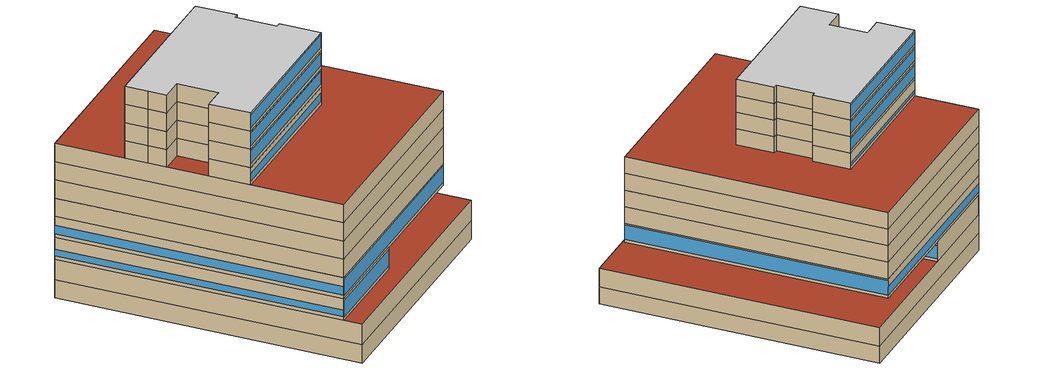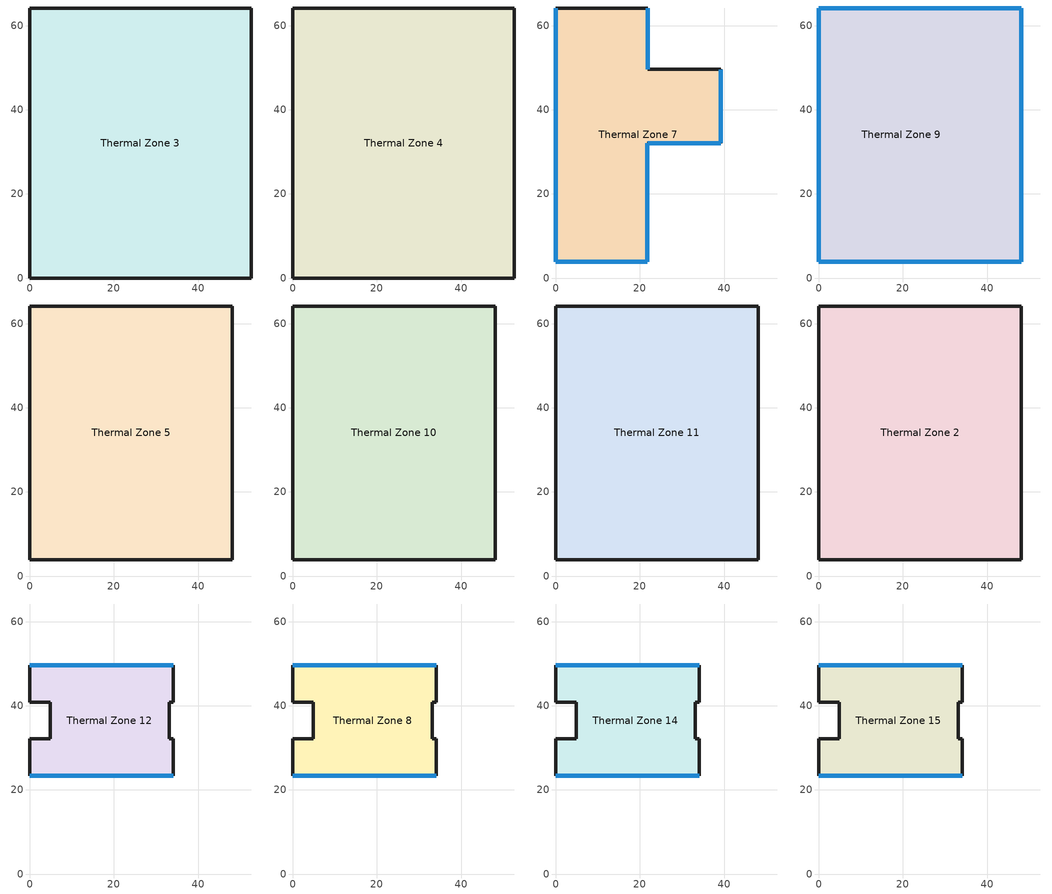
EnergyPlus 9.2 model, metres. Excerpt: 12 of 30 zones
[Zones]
Thermal Zone 3
 floor ground (ExtSlabCarpet 4in ClimateZone 1-8): 52.64,64.24 52.64,0 0,0 0,64.24 z-8.5
 wall outside (ASHRAE 189.1-2009 ExtWall Mass ClimateZone 1): 0,64.24 0,0 52.64,0 52.64,64.24 0,64.24 z-8.5:-4.5
Thermal Zone 4
 floor to Thermal Zone 3 (Interior Floor): 52.64,64.24 52.64,0 0,0 0,64.24 z-4.5
 wall outside (ASHRAE 189.1-2009 ExtWall Mass ClimateZone 1): 52.64,64.24 0,64.24 0,0 52.64,0 52.64,64.24 z-4.5:0
 roof outside (ASHRAE 189.1-2009 ExtRoof IEAD ClimateZone 1): 52.64,0 52.64,64.24 21.89,64.24 21.89,49.62 39.24,49.62 39.24,32.12 21.79,32.12 21.79,3.87 0,3.87 0,0 z0
Thermal Zone 7
 floor to Thermal Zone 4 (Interior Floor): 21.89,64.24 21.89,49.62 39.24,49.62 39.24,32.12 21.79,32.12 21.79,3.87 0,3.87 0,64.24 z0
 wall outside (ASHRAE 189.1-2009 ExtWall Mass ClimateZone 1): 0.1,64.24 0,64.24 0,3.87 21.79,3.87 21.79,32.12 39.24,32.12 39.24,49.62 21.89,49.62 21.89,64.24 0.1,64.24 z0:4.8
 window (ASHRAE 189.1-2009 ExtWindow ClimateZone 1): 21.89,49.64 21.89,64.21 / 39.24,32.14 39.24,49.59 / 21.79,3.89 21.79,32.09 z0.76:3.89; 21.81,32.12 39.21,32.12 / 0.03,3.87 21.76,3.87 z0.76:4.27; 0,64.21 0,3.89 z0.76:2.2
Thermal Zone 9
 floor to Thermal Zone 7 (Interior Floor): 21.89,64.24 21.89,49.62 39.24,49.62 39.24,32.12 21.79,32.12 21.79,3.87 0,3.87 0,64.24 z4.8
 floor ground (ExtSlabCarpet 4in ClimateZone 1-8): 48.14,64.24 48.14,3.87 21.79,3.87 21.79,32.12 39.24,32.12 39.24,49.62 21.89,49.62 21.89,64.24 z4.8
 wall outside (ASHRAE 189.1-2009 ExtWall Mass ClimateZone 1): 48.14,3.87 48.14,64.24 0,64.24 0,3.87 48.14,3.87 z4.8:9.45
 window (ASHRAE 189.1-2009 ExtWindow ClimateZone 1): 48.14,3.89 48.14,64.21 z5.56:9.06; 0.03,3.87 48.11,3.87 z5.56:9.07; 0,64.21 0,3.89 z5.56:7.42; 48.11,64.24 0.03,64.24 z5.56:7.54
Thermal Zone 5
 floor to Thermal Zone 9 (Interior Floor): 48.14,64.24 48.14,3.87 0,3.87 0,64.24 z9.45
 wall outside (ASHRAE 189.1-2009 ExtWall Mass ClimateZone 1): 48.14,64.24 0,64.24 0,3.87 48.14,3.87 48.14,64.24 z9.45:13.45
Thermal Zone 10
 floor to Thermal Zone 5 (Interior Floor): 48.14,64.24 48.14,3.87 0,3.87 0,64.24 z13.45
 wall outside (ASHRAE 189.1-2009 ExtWall Mass ClimateZone 1): 48.14,64.24 0,64.24 0,3.87 48.14,3.87 48.14,64.24 z13.45:17.45
Thermal Zone 11
 floor to Thermal Zone 10 (Interior Floor): 48.14,64.24 48.14,3.87 0,3.87 0,64.24 z17.45
 wall outside (ASHRAE 189.1-2009 ExtWall Mass ClimateZone 1): 48.14,64.24 0,64.24 0,3.87 48.14,3.87 48.14,64.24 z17.45:21.45
Thermal Zone 2
 floor to Thermal Zone 11 (Interior Floor): 48.14,64.24 48.14,3.87 0,3.87 0,64.24 z21.45
 wall outside (ASHRAE 189.1-2009 ExtWall Mass ClimateZone 1): 48.14,64.24 0,64.24 0,3.87 48.14,3.87 48.14,64.24 z21.45:25.45
 roof outside (ASHRAE 189.1-2009 ExtRoof IEAD ClimateZone 1): 34.1,23.37 34.1,32.12 33.1,32.12 33.1,40.87 34.1,40.87 34.1,49.62 0,49.62 0,23.37 z25.45; 48.14,3.87 48.14,64.24 0,64.24 0,49.62 34.1,49.62 34.1,40.87 33.1,40.87 33.1,32.12 34.1,32.12 34.1,23.37 0,23.37 0,3.87 z25.45
Thermal Zone 12
 floor ground (ExtSlabCarpet 4in ClimateZone 1-8): 34.1,49.62 34.1,40.87 33.1,40.87 33.1,32.12 34.1,32.12 34.1,23.37 0,23.37 0,32.12 4.9,32.12 4.9,40.87 0,40.87 0,49.62 z25.45
 wall outside (ASHRAE 189.1-2009 ExtWall Mass ClimateZone 1): 0,32.12 0,23.37 34.1,23.37 34.1,32.12 33.1,32.12 33.1,40.87 34.1,40.87 34.1,49.62 0,49.62 0,44.72 0,40.87 4.9,40.87 4.9,32.12 0,32.12 z25.45:29.3
 window (ASHRAE 189.1-2009 ExtWindow ClimateZone 1): 34.07,49.62 0.03,49.62 z26.21:26.83; 0.03,23.37 34.07,23.37 z26.21:27.95
Thermal Zone 8
 floor to Thermal Zone 12 (Interior Floor): 34.1,49.62 34.1,40.87 33.1,40.87 33.1,32.12 34.1,32.12 34.1,23.37 0,23.37 0,32.12 4.9,32.12 4.9,40.87 0,40.87 0,49.62 z29.3
 wall outside (ASHRAE 189.1-2009 ExtWall Mass ClimateZone 1): 0,32.12 0,23.37 34.1,23.37 34.1,32.12 33.1,32.12 33.1,40.87 34.1,40.87 34.1,49.62 0,49.62 0,44.72 0,40.87 4.9,40.87 4.9,32.12 0,32.12 z29.3:33.3
 window (ASHRAE 189.1-2009 ExtWindow ClimateZone 1): 34.07,49.62 0.03,49.62 / 0.03,23.37 34.07,23.37 z30.06:32.81
Thermal Zone 14
 floor to Thermal Zone 8 (Interior Floor): 34.1,49.62 34.1,40.87 33.1,40.87 33.1,32.12 34.1,32.12 34.1,23.37 0,23.37 0,32.12 4.9,32.12 4.9,40.87 0,40.87 0,49.62 z33.3
 wall outside (ASHRAE 189.1-2009 ExtWall Mass ClimateZone 1): 0,32.12 0,23.37 34.1,23.37 34.1,32.12 33.1,32.12 33.1,40.87 34.1,40.87 34.1,49.62 0,49.62 0,44.72 0,40.87 4.9,40.87 4.9,32.12 0,32.12 z33.3:37.3
 window (ASHRAE 189.1-2009 ExtWindow ClimateZone 1): 34.07,49.62 0.03,49.62 / 0.03,23.37 34.07,23.37 z34.06:36.81
Thermal Zone 15
 floor to Thermal Zone 14 (Interior Floor): 34.1,49.62 34.1,40.87 33.1,40.87 33.1,32.12 34.1,32.12 34.1,23.37 0,23.37 0,32.12 4.9,32.12 4.9,40.87 0,40.87 0,49.62 z37.3
 wall outside (ASHRAE 189.1-2009 ExtWall Mass ClimateZone 1): 0,32.12 0,23.37 34.1,23.37 34.1,32.12 33.1,32.12 33.1,40.87 34.1,40.87 34.1,49.62 0,49.62 0,44.72 0,40.87 4.9,40.87 4.9,32.12 0,32.12 z37.3:41.3
 window (ASHRAE 189.1-2009 ExtWindow ClimateZone 1): 34.07,49.62 0.03,49.62 / 0.03,23.37 34.07,23.37 z38.06:40.81
 ceiling to Thermal Zone 17 (Interior Ceiling): 34.1,23.37 34.1,32.12 33.1,32.12 33.1,40.87 34.1,40.87 34.1,49.62 0,49.62 0,40.87 4.9,40.87 4.9,32.12 0,32.12 0,23.37 z41.3
[Building]
Building 1
[Site:Location]
Site 1: Latitude {deg}=0; Longitude {deg}=0; Time Zone {hr}=0; Elevation {m}=0
[SizingPeriod:DesignDay] Day of Month=21; Dry-Bulb Temperature Range Modifier Type=DefaultMultipliers; Barometric Pressure {Pa}=101205; Rain Indicator=No; Snow Indicator=No; Daylight Saving Time Indicator=No
Name | Month | Day Type | Maximum Dry-Bulb Temperature {C} | Daily Dry-Bulb Temperature Range {deltaC} | Humidity Condition Type | Wetbulb or DewPoint at Maximum Dry-Bulb {C} | Wind Speed {m/s} | Wind Direction {deg} | Solar Model Indicator | ASHRAE Clear Sky Optical Depth for Beam Irradiance (taub) | ASHRAE Clear Sky Optical Depth for Diffuse Irradiance (taud) | Enthalpy at Maximum Dry-Bulb {J/kg} | Sky Clearness
Doha International Ann Clg .4% Condns DB=>MWB | 7 | SummerDesignDay | 43.7 | 10.3 | Wetbulb | 22.1 | 6.4 | 350 | ASHRAETau | 0.745 | 1.352
Doha International Ann Clg .4% Condns DP=>MDB | 7 | SummerDesignDay | 34 | 10.3 | Dewpoint | 30.1 | 6.4 | 350 | ASHRAETau | 0.745 | 1.352
Doha International Ann Clg .4% Condns Enth=>MDB | 7 | SummerDesignDay | 35.3 | 10.3 | Enthalpy |  | 6.4 | 350 | ASHRAETau | 0.745 | 1.352 | 105900
Doha International Ann Clg .4% Condns WB=>MDB | 7 | SummerDesignDay | 35.2 | 10.3 | Wetbulb | 31.1 | 6.4 | 350 | ASHRAETau | 0.745 | 1.352
Doha International Ann Htg 99.6% Condns DB | 1 | WinterDesignDay | 11.1 | 0 | Wetbulb | 11.1 | 3.4 | 290 | ASHRAEClearSky |  |  |  | 0
Doha International Ann Htg Wind 99.6% Condns WS=>MCDB | 1 | WinterDesignDay | 18.8 | 0 | Wetbulb | 18.8 | 10 | 290 | ASHRAEClearSky |  |  |  | 0
Doha International Ann Hum_n 99.6% Condns DP=>MCDB | 1 | WinterDesignDay | 27 | 0 | Dewpoint | -0.5 | 3.4 | 290 | ASHRAEClearSky |  |  |  | 0
[Material] Thermal Absorptance=0.9
Name | Roughness | Thickness {m} | Conductivity {W/m-K} | Density {kg/m3} | Specific Heat {J/kg-K} | Solar Absorptance | Visible Absorptance
1/2IN Gypsum | Smooth | 0.0127 | 0.16 | 784.9 | 830 | 0.4 | 0.4
1IN Stucco | Smooth | 0.0253 | 0.6918 | 1858 | 837 | 0.92 | 0.92
8IN Concrete HW | MediumRough | 0.2033 | 1.7296 | 2243 | 837 | 0.65 | 0.65
F16 Acoustic tile | MediumSmooth | 0.0191 | 0.06 | 368 | 590 | 0.3 | 0.3
M11 100mm lightweight concrete | MediumRough | 0.1016 | 0.53 | 1280 | 840 | 0.5 | 0.5
MAT-CC05 4 HW CONCRETE | Rough | 0.1016 | 1.311 | 2240 | 836.8 | 0.85 | 0.85
Metal Decking | MediumSmooth | 0.0015 | 45.006 | 7680 | 418.4 | 0.6 | 0.6
Roof Insulation [18] | MediumRough | 0.1693 | 0.049 | 265 | 836.8 | 0.7 | 0.7
Roof Membrane | VeryRough | 0.0095 | 0.16 | 1121.29 | 1460 | 0.7 | 0.7
Wall Insulation [31] | MediumRough | 0.0337 | 0.0432 | 91 | 837 | 0.5 | 0.5
[Material:NoMass]
CP02 CARPET PAD: Roughness=Smooth; Thermal Resistance {m2-K/W}=0.1; Thermal Absorptance=0.9; Solar Absorptance=0.8; Visible Absorptance=0.8
[Material:AirGap]
F05 Ceiling air space resistance: Thermal Resistance {m2-K/W}=0.18
[WindowMaterial:Glazing]
Theoretical Glass [167]: Optical Data Type=SpectralAverage; Thickness {m}=0.003; Solar Transmittance at Normal Incidence=0.2374; Front Side Solar Reflectance at Normal Incidence=0.7126; Back Side Solar Reflectance at Normal Incidence=0; Visible Transmittance at Normal Incidence=0.2512; Front Side Visible Reflectance at Normal Incidence=0.6988; Back Side Visible Reflectance at Normal Incidence=0; Infrared Transmittance at Normal Incidence=0; Front Side Infrared Hemispherical Emissivity=0.985; Back Side Infrared Hemispherical Emissivity=0.985; Conductivity {W/m-K}=2.1073; Dirt Correction Factor for Solar and Visible Transmittance=1; Solar Diffusing=No
[Construction]
ASHRAE 189.1-2009 ExtRoof IEAD ClimateZone 1: Roof Membrane, Roof Insulation [18], Metal Decking
ASHRAE 189.1-2009 ExtWall Mass ClimateZone 1: 1IN Stucco, 8IN Concrete HW, Wall Insulation [31], 1/2IN Gypsum
ASHRAE 189.1-2009 ExtWindow ClimateZone 1: Theoretical Glass [167]
ExtSlabCarpet 4in ClimateZone 1-8: MAT-CC05 4 HW CONCRETE, CP02 CARPET PAD
Interior Ceiling: M11 100mm lightweight concrete, F05 Ceiling air space resistance, F16 Acoustic tile
Interior Floor: F16 Acoustic tile, F05 Ceiling air space resistance, M11 100mm lightweight concrete
[Zone]
Thermal Zone 10; Thermal Zone 11; Thermal Zone 12; Thermal Zone 14; Thermal Zone 15; Thermal Zone 2; Thermal Zone 3; Thermal Zone 4; Thermal Zone 5; Thermal Zone 7; Thermal Zone 8; Thermal Zone 9
[SurfaceProperty:LocalEnvironment]
Name | Exterior Surface
LocalEnvironment_Surface2 | Surface 2
LocalEnvironment_Surface3; LocalEnvironment_Surface3 | Surface 3
LocalEnvironment_Surface4 | Surface 4
LocalEnvironment_Surface5 | Surface 5
LocalEnvironment_Surface8 | Surface 8
LocalEnvironment_Surface9 | Surface 9
LocalEnvironment_Surface10 | Surface 10
LocalEnvironment_Surface11 | Surface 11
LocalEnvironment_Surface12 | Surface 12
LocalEnvironment_Surface14 | Surface 14
LocalEnvironment_Surface15 | Surface 15
LocalEnvironment_Surface16 | Surface 16
LocalEnvironment_Surface17 | Surface 17
LocalEnvironment_Surface18 | Surface 18
LocalEnvironment_Surface19 | Surface 19
LocalEnvironment_Surface20 | Surface 20
LocalEnvironment_Surface21 | Surface 21
LocalEnvironment_Surface22 | Surface 22
LocalEnvironment_Surface25 | Surface 25
LocalEnvironment_Surface26 | Surface 26
LocalEnvironment_Surface27 | Surface 27
LocalEnvironment_Surface28 | Surface 28
LocalEnvironment_Surface31 | Surface 31
LocalEnvironment_Surface32 | Surface 32
LocalEnvironment_Surface33 | Surface 33
LocalEnvironment_Surface34 | Surface 34
LocalEnvironment_Surface37 | Surface 37
LocalEnvironment_Surface38 | Surface 38
LocalEnvironment_Surface39 | Surface 39
LocalEnvironment_Surface40 | Surface 40
LocalEnvironment_Surface43 | Surface 43
LocalEnvironment_Surface44 | Surface 44
LocalEnvironment_Surface45 | Surface 45
LocalEnvironment_Surface46 | Surface 46
LocalEnvironment_Surface49 | Surface 49
LocalEnvironment_Surface50 | Surface 50
LocalEnvironment_Surface51 | Surface 51
LocalEnvironment_Surface52 | Surface 52
LocalEnvironment_Surface53 | Surface 53
LocalEnvironment_Surface55 | Surface 55
LocalEnvironment_Surface56 | Surface 56
LocalEnvironment_Surface57 | Surface 57
LocalEnvironment_Surface58 | Surface 58
LocalEnvironment_Surface59 | Surface 59
LocalEnvironment_Surface60 | Surface 60
LocalEnvironment_Surface61 | Surface 61
LocalEnvironment_Surface62 | Surface 62
LocalEnvironment_Surface63 | Surface 63
LocalEnvironment_Surface64 | Surface 64
LocalEnvironment_Surface65 | Surface 65
LocalEnvironment_Surface66 | Surface 66
LocalEnvironment_Surface67 | Surface 67
LocalEnvironment_Surface70 | Surface 70
LocalEnvironment_Surface71 | Surface 71
LocalEnvironment_Surface72 | Surface 72
LocalEnvironment_Surface73 | Surface 73
LocalEnvironment_Surface74 | Surface 74
LocalEnvironment_Surface75 | Surface 75
LocalEnvironment_Surface76 | Surface 76
LocalEnvironment_Surface77 | Surface 77
LocalEnvironment_Surface78 | Surface 78
LocalEnvironment_Surface79 | Surface 79
LocalEnvironment_Surface80 | Surface 80
LocalEnvironment_Surface81 | Surface 81
LocalEnvironment_Surface82 | Surface 82
LocalEnvironment_Surface100 | Surface 100
LocalEnvironment_Surface104 | Surface 104
LocalEnvironment_Surface105 | Surface 105
LocalEnvironment_Surface106 | Surface 106
LocalEnvironment_Surface107 | Surface 107
LocalEnvironment_Surface108 | Surface 108
LocalEnvironment_Surface109 | Surface 109
LocalEnvironment_Surface110 | Surface 110
LocalEnvironment_Surface111 | Surface 111
LocalEnvironment_Surface112 | Surface 112
LocalEnvironment_Surface113 | Surface 113
LocalEnvironment_Surface114 | Surface 114
LocalEnvironment_Surface115 | Surface 115
LocalEnvironment_Surface116 | Surface 116
LocalEnvironment_Surface119 | Surface 119
LocalEnvironment_Surface120 | Surface 120
LocalEnvironment_Surface121 | Surface 121
LocalEnvironment_Surface122 | Surface 122
LocalEnvironment_Surface123 | Surface 123
LocalEnvironment_Surface124 | Surface 124
LocalEnvironment_Surface125 | Surface 125
LocalEnvironment_Surface126 | Surface 126
LocalEnvironment_Surface127 | Surface 127
LocalEnvironment_Surface128 | Surface 128
LocalEnvironment_Surface129 | Surface 129
LocalEnvironment_Surface130 | Surface 130
LocalEnvironment_Surface131 | Surface 131
[ZoneVentilation:DesignFlowRate] Schedule=Office Work Occ; Design Flow Rate Calculation Method=Flow/Person; Flow Rate per Person {m3/s-person}=0.00943895
Name | Zone or ZoneList
Thermal Zone 10 Ventilation per Person | Thermal Zone 10
Thermal Zone 11 Ventilation per Person | Thermal Zone 11
Thermal Zone 12 Ventilation per Person | Thermal Zone 12
Thermal Zone 14 Ventilation per Person | Thermal Zone 14
Thermal Zone 15 Ventilation per Person | Thermal Zone 15
Thermal Zone 2 Ventilation per Person | Thermal Zone 2
Thermal Zone 3 Ventilation per Person | Thermal Zone 3
Thermal Zone 4 Ventilation per Person | Thermal Zone 4
Thermal Zone 5 Ventilation per Person | Thermal Zone 5
Thermal Zone 7 Ventilation per Person | Thermal Zone 7
Thermal Zone 8 Ventilation per Person | Thermal Zone 8
Thermal Zone 9 Ventilation per Person | Thermal Zone 9
[DesignSpecification:OutdoorAir]
189.1-2009 - Office - OpenOffice - CZ1-3 Ventilation: Outdoor Air Method=Sum; Outdoor Air Flow per Person {m3/s-person}=0.00943895; Outdoor Air Flow per Zone Floor Area {m3/s-m2}=0; Outdoor Air Flow per Zone {m3/s}=0; Outdoor Air Flow Air Changes per Hour {1/hr}=0
[DesignSpecification:ZoneAirDistribution] Zone Air Distribution Effectiveness in Cooling Mode=1; Zone Air Distribution Effectiveness in Heating Mode=1
Thermal Zone 10 Design Spec Zone Air Dist; Thermal Zone 11 Design Spec Zone Air Dist; Thermal Zone 12 Design Spec Zone Air Dist; Thermal Zone 14 Design Spec Zone Air Dist; Thermal Zone 15 Design Spec Zone Air Dist; Thermal Zone 2 Design Spec Zone Air Dist; Thermal Zone 3 Design Spec Zone Air Dist; Thermal Zone 4 Design Spec Zone Air Dist; Thermal Zone 5 Design Spec Zone Air Dist; Thermal Zone 7 Design Spec Zone Air Dist; Thermal Zone 8 Design Spec Zone Air Dist; Thermal Zone 9 Design Spec Zone Air Dist
[Sizing:Zone] Zone Cooling Design Supply Air Temperature Input Method=SupplyAirTemperature; Zone Cooling Design Supply Air Temperature {C}=14; Zone Cooling Design Supply Air Temperature Difference {deltaC}=11.11; Zone Heating Design Supply Air Temperature Input Method=SupplyAirTemperature; Zone Heating Design Supply Air Temperature {C}=40; Zone Heating Design Supply Air Temperature Difference {deltaC}=11.11; Zone Cooling Design Supply Air Humidity Ratio {kgWater/kgDryAir}=0.0085; Zone Heating Design Supply Air Humidity Ratio {kgWater/kgDryAir}=0.008; Design Specification Outdoor Air Object=189.1-2009 - Office - OpenOffice - CZ1-3 Ventilation; Cooling Design Air Flow Method=DesignDay; Cooling Design Air Flow Rate {m3/s}=0; Cooling Minimum Air Flow per Zone Floor Area {m3/s-m2}=0.000762; Cooling Minimum Air Flow {m3/s}=0; Cooling Minimum Air Flow Fraction=0; Heating Design Air Flow Method=DesignDay; Heating Design Air Flow Rate {m3/s}=0; Heating Maximum Air Flow per Zone Floor Area {m3/s-m2}=0.002032; Heating Maximum Air Flow {m3/s}=0.141576; Heating Maximum Air Flow Fraction=0.3; Account for Dedicated Outdoor Air System=No
Name | Design Specification Zone Air Distribution Object
Thermal Zone 10 | Thermal Zone 10 Design Spec Zone Air Dist
Thermal Zone 11 | Thermal Zone 11 Design Spec Zone Air Dist
Thermal Zone 12 | Thermal Zone 12 Design Spec Zone Air Dist
Thermal Zone 14 | Thermal Zone 14 Design Spec Zone Air Dist
Thermal Zone 15 | Thermal Zone 15 Design Spec Zone Air Dist
Thermal Zone 2 | Thermal Zone 2 Design Spec Zone Air Dist
Thermal Zone 3 | Thermal Zone 3 Design Spec Zone Air Dist
Thermal Zone 4 | Thermal Zone 4 Design Spec Zone Air Dist
Thermal Zone 5 | Thermal Zone 5 Design Spec Zone Air Dist
Thermal Zone 7 | Thermal Zone 7 Design Spec Zone Air Dist
Thermal Zone 8 | Thermal Zone 8 Design Spec Zone Air Dist
Thermal Zone 9 | Thermal Zone 9 Design Spec Zone Air Dist
[ZoneControl:Thermostat]
Name | Zone or ZoneList | Control Type Schedule | Control 1
Thermal Zone 10 Thermostat | Thermal Zone 10 | Thermal Zone 10 Thermostat Schedule | Thermal Zone 10 Thermostat
Thermal Zone 11 Thermostat | Thermal Zone 11 | Thermal Zone 11 Thermostat Schedule | Thermal Zone 11 Thermostat
Thermal Zone 12 Thermostat | Thermal Zone 12 | Thermal Zone 12 Thermostat Schedule | Thermal Zone 12 Thermostat
Thermal Zone 14 Thermostat | Thermal Zone 14 | Thermal Zone 14 Thermostat Schedule | Thermal Zone 14 Thermostat
Thermal Zone 15 Thermostat | Thermal Zone 15 | Thermal Zone 15 Thermostat Schedule | Thermal Zone 15 Thermostat
Thermal Zone 2 Thermostat | Thermal Zone 2 | Thermal Zone 2 Thermostat Schedule | Thermal Zone 2 Thermostat
Thermal Zone 3 Thermostat | Thermal Zone 3 | Thermal Zone 3 Thermostat Schedule | Thermal Zone 3 Thermostat
Thermal Zone 4 Thermostat | Thermal Zone 4 | Thermal Zone 4 Thermostat Schedule | Thermal Zone 4 Thermostat
Thermal Zone 5 Thermostat | Thermal Zone 5 | Thermal Zone 5 Thermostat Schedule | Thermal Zone 5 Thermostat
Thermal Zone 7 Thermostat | Thermal Zone 7 | Thermal Zone 7 Thermostat Schedule | Thermal Zone 7 Thermostat
Thermal Zone 8 Thermostat | Thermal Zone 8 | Thermal Zone 8 Thermostat Schedule | Thermal Zone 8 Thermostat
Thermal Zone 9 Thermostat | Thermal Zone 9 | Thermal Zone 9 Thermostat Schedule | Thermal Zone 9 Thermostat
[ThermostatSetpoint:DualSetpoint] Heating Setpoint Temperature Schedule=Large Office HtgSetp; Cooling Setpoint Temperature Schedule=Large Office ClgSetp
Thermal Zone 10 Thermostat; Thermal Zone 11 Thermostat; Thermal Zone 12 Thermostat; Thermal Zone 14 Thermostat; Thermal Zone 15 Thermostat; Thermal Zone 2 Thermostat; Thermal Zone 3 Thermostat; Thermal Zone 4 Thermostat; Thermal Zone 5 Thermostat; Thermal Zone 7 Thermostat; Thermal Zone 8 Thermostat; Thermal Zone 9 Thermostat
[ExternalInterface:Schedule] Initial Value=30
OAT_Surface2; OAT_Surface3; OAT_Surface4; OAT_Surface5; OAT_Surface8; OAT_Surface9; OAT_Surface10; OAT_Surface11; OAT_Surface12; OAT_Surface14; OAT_Surface15; OAT_Surface16; OAT_Surface17; OAT_Surface18; OAT_Surface19; OAT_Surface20; OAT_Surface21; OAT_Surface22; OAT_Surface25; OAT_Surface26; OAT_Surface27; OAT_Surface28; OAT_Surface31; OAT_Surface32; OAT_Surface33; OAT_Surface34; OAT_Surface37; OAT_Surface38; OAT_Surface39; OAT_Surface40; OAT_Surface43; OAT_Surface44; OAT_Surface45; OAT_Surface46; OAT_Surface49; OAT_Surface50; OAT_Surface51; OAT_Surface52; OAT_Surface53; OAT_Surface55; OAT_Surface56; OAT_Surface57; OAT_Surface58; OAT_Surface59; OAT_Surface60; OAT_Surface61; OAT_Surface62; OAT_Surface63; OAT_Surface64; OAT_Surface65; OAT_Surface66; OAT_Surface67; OAT_Surface70; OAT_Surface71; OAT_Surface72; OAT_Surface73; OAT_Surface74; OAT_Surface75; OAT_Surface76; OAT_Surface77; OAT_Surface78; OAT_Surface79; OAT_Surface80; OAT_Surface81; OAT_Surface82; OAT_Surface85; OAT_Surface86; OAT_Surface87; OAT_Surface88; OAT_Surface89; OAT_Surface90; OAT_Surface91; OAT_Surface92; OAT_Surface93; OAT_Surface94; OAT_Surface95; OAT_Surface96; OAT_Surface97; OAT_Surface98; OAT_Surface99; OAT_Surface100; OAT_Surface104; OAT_Surface105; OAT_Surface106; OAT_Surface107; OAT_Surface108; OAT_Surface109; OAT_Surface110; OAT_Surface111; OAT_Surface112; OAT_Surface113; OAT_Surface114; OAT_Surface115; OAT_Surface116; OAT_Surface119; OAT_Surface120; OAT_Surface121; OAT_Surface122; OAT_Surface123; OAT_Surface124; OAT_Surface125; OAT_Surface126; OAT_Surface127; OAT_Surface128; OAT_Surface129; OAT_Surface130; OAT_Surface131; OAT_Surface134; OAT_Surface135; OAT_Surface136; OAT_Surface137; OAT_Surface138; OAT_Surface139; OAT_Surface140; OAT_Surface141; OAT_Surface142; OAT_Surface143; OAT_Surface144; OAT_Surface145; OAT_Surface146; OAT_Surface149; OAT_Surface150; OAT_Surface151; OAT_Surface152; OAT_Surface153; OAT_Surface154; OAT_Surface155; OAT_Surface156; OAT_Surface157; OAT_Surface158; OAT_Surface159; OAT_Surface160; OAT_Surface161; OAT_Surface164; OAT_Surface165; OAT_Surface166; OAT_Surface167; OAT_Surface168; OAT_Surface169; OAT_Surface170; OAT_Surface171; OAT_Surface172; OAT_Surface173; OAT_Surface174; OAT_Surface175; OAT_Surface176; OAT_Surface179; OAT_Surface180; OAT_Surface181; OAT_Surface182; OAT_Surface183; OAT_Surface184; OAT_Surface185; OAT_Surface186; OAT_Surface187; OAT_Surface188; OAT_Surface189; OAT_Surface190; OAT_Surface191; OAT_Surface194; OAT_Surface195; OAT_Surface196; OAT_Surface197; OAT_Surface198; OAT_Surface199; OAT_Surface200; OAT_Surface201; OAT_Surface202; OAT_Surface203; OAT_Surface204; OAT_Surface205; OAT_Surface206; OAT_Surface209; OAT_Surface210; OAT_Surface211; OAT_Surface212; OAT_Surface213; OAT_Surface214; OAT_Surface215; OAT_Surface216; OAT_Surface217; OAT_Surface218; OAT_Surface219; OAT_Surface220; OAT_Surface221; OAT_Surface224; OAT_Surface225; OAT_Surface226; OAT_Surface227; OAT_Surface228; OAT_Surface229; OAT_Surface230; OAT_Surface231; OAT_Surface232; OAT_Surface233; OAT_Surface234; OAT_Surface235; OAT_Surface236; OAT_Surface239; OAT_Surface240; OAT_Surface241; OAT_Surface242; OAT_Surface243; OAT_Surface244; OAT_Surface245; OAT_Surface246; OAT_Surface247; OAT_Surface248; OAT_Surface249; OAT_Surface250; OAT_Surface251; OAT_Surface254; OAT_Surface255; OAT_Surface256; OAT_Surface257; OAT_Surface258; OAT_Surface259; OAT_Surface260; OAT_Surface261; OAT_Surface262; OAT_Surface263; OAT_Surface264; OAT_Surface265; OAT_Surface266; OAT_Surface269; OAT_Surface270; OAT_Surface271; OAT_Surface272; OAT_Surface273; OAT_Surface274; OAT_Surface275; OAT_Surface276; OAT_Surface277; OAT_Surface278; OAT_Surface279; OAT_Surface280; OAT_Surface281; OAT_Surface284; OAT_Surface285; OAT_Surface286; OAT_Surface287; OAT_Surface288; OAT_Surface289; OAT_Surface290; OAT_Surface291; OAT_Surface292; OAT_Surface293; OAT_Surface294; OAT_Surface295; OAT_Surface296; OAT_Surface299; OAT_Surface300; OAT_Surface301; OAT_Surface302; OAT_Surface303; OAT_Surface304; OAT_Surface305; OAT_Surface306; OAT_Surface307; OAT_Surface308; OAT_Surface309; OAT_Surface310; OAT_Surface311; OAT_Surface314; OAT_Surface315; OAT_Surface316; OAT_Surface317; OAT_Surface318; OAT_Surface319; OAT_Surface320; OAT_Surface321; OAT_Surface322; OAT_Surface323; OAT_Surface324; OAT_Surface325; OAT_Surface326; OAT_Surface329; OAT_Surface330; OAT_Surface331; OAT_Surface332; OAT_Surface333; OAT_Surface334; OAT_Surface335; OAT_Surface336; OAT_Surface337; OAT_Surface338; OAT_Surface339; OAT_Surface340; OAT_Surface341; OAT_Surface344; OAT_Surface345; OAT_Surface346; OAT_Surface347; OAT_Surface348; OAT_Surface349; OAT_Surface350; OAT_Surface351; OAT_Surface352; OAT_Surface353; OAT_Surface354; OAT_Surface355; OAT_Surface356; OAT_Surface359; OAT_Surface360; OAT_Surface361; OAT_Surface362; OAT_Surface363; OAT_Surface364; OAT_Surface365; OAT_Surface366; OAT_Surface367; OAT_Surface368; OAT_Surface369; OAT_Surface370; OAT_Surface371; OAT_Surface374; OAT_Surface375; OAT_Surface376; OAT_Surface377; OAT_Surface378; OAT_Surface379; OAT_Surface380; OAT_Surface381; OAT_Surface382; OAT_Surface383; OAT_Surface384; OAT_Surface385; OAT_Surface386
[Schedule:Day:Interval]
Large Office HtgSetp Default Schedule: No, 06:00, 15.6, 22:00, 21, 24:00, 15.6
Large Office HtgSetp Rule 2 Day Schedule: No, 06:00, 15.6, 18:00, 21, 24:00, 15.6
Large Office HtgSetp Rule 1 Day Schedule; Large Office HtgSetp Summer Design Day: No, 24:00, 15.6
Large Office HtgSetp Winter Design Day: No, 24:00, 21
Large Office ClgSetp Default Schedule; Large Office ClgSetp Summer Design Day: No, 06:00, 26.7, 22:00, 24, 24:00, 26.7
Large Office ClgSetp Rule 2 Day Schedule: No, 06:00, 26.7, 18:00, 24, 24:00, 26.7
Large Office ClgSetp Rule 1 Day Schedule; Large Office ClgSetp Winter Design Day: No, 24:00, 26.7
Office Bldg Occ Default Schedule: No, 06:00, 0, 07:00, 0.1, 08:00, 0.2, 12:00, 0.85, 13:00, 0.5, 17:00, 0.85, 18:00, 0.7, 20:00, 0.4, 22:00, 0.1, 24:00, 0.05
Office Bldg Occ Rule 1 Day Schedule; Office Bldg Occ Winter Design Day: No, 24:00, 0
Office Bldg Occ Rule 2 Day Schedule: No, 06:00, 0, 08:00, 0.1, 14:00, 0.4, 17:00, 0.1, 24:00, 0
Office Bldg Occ Summer Design Day: No, 06:00, 0, 22:00, 1, 24:00, 0.05
[Schedule:Week:Daily]
Large Office HtgSetp Week Rule - Jan1-Jan3: Large Office HtgSetp Default Schedule, Large Office HtgSetp Default Schedule, Large Office HtgSetp Default Schedule, Large Office HtgSetp Default Schedule, Large Office HtgSetp Default Schedule, Large Office HtgSetp Default Schedule, Large Office HtgSetp Rule 2 Day Schedule, Large Office HtgSetp Default Schedule, Large Office HtgSetp Summer Design Day, Large Office HtgSetp Winter Design Day, Large Office HtgSetp Default Schedule, Large Office HtgSetp Default Schedule
Large Office HtgSetp Week Rule - Jan4-Dec31: Large Office HtgSetp Rule 1 Day Schedule, Large Office HtgSetp Default Schedule, Large Office HtgSetp Default Schedule, Large Office HtgSetp Default Schedule, Large Office HtgSetp Default Schedule, Large Office HtgSetp Default Schedule, Large Office HtgSetp Rule 2 Day Schedule, Large Office HtgSetp Default Schedule, Large Office HtgSetp Summer Design Day, Large Office HtgSetp Winter Design Day, Large Office HtgSetp Default Schedule, Large Office HtgSetp Default Schedule
Large Office ClgSetp Week Rule - Jan1-Jan3: Large Office ClgSetp Default Schedule, Large Office ClgSetp Default Schedule, Large Office ClgSetp Default Schedule, Large Office ClgSetp Default Schedule, Large Office ClgSetp Default Schedule, Large Office ClgSetp Default Schedule, Large Office ClgSetp Rule 2 Day Schedule, Large Office ClgSetp Default Schedule, Large Office ClgSetp Summer Design Day, Large Office ClgSetp Winter Design Day, Large Office ClgSetp Default Schedule, Large Office ClgSetp Default Schedule
Large Office ClgSetp Week Rule - Jan4-Dec31: Large Office ClgSetp Rule 1 Day Schedule, Large Office ClgSetp Default Schedule, Large Office ClgSetp Default Schedule, Large Office ClgSetp Default Schedule, Large Office ClgSetp Default Schedule, Large Office ClgSetp Default Schedule, Large Office ClgSetp Rule 2 Day Schedule, Large Office ClgSetp Default Schedule, Large Office ClgSetp Summer Design Day, Large Office ClgSetp Winter Design Day, Large Office ClgSetp Default Schedule, Large Office ClgSetp Default Schedule
Office Work Occ Week Rule - Jan1-Jan3: Office Bldg Occ Default Schedule, Office Bldg Occ Default Schedule, Office Bldg Occ Default Schedule, Office Bldg Occ Default Schedule, Office Bldg Occ Default Schedule, Office Bldg Occ Default Schedule, Office Bldg Occ Rule 2 Day Schedule, Office Bldg Occ Default Schedule, Office Bldg Occ Summer Design Day, Office Bldg Occ Winter Design Day, Office Bldg Occ Default Schedule, Office Bldg Occ Default Schedule
Office Work Occ Week Rule - Jan4-Dec31: Office Bldg Occ Rule 1 Day Schedule, Office Bldg Occ Default Schedule, Office Bldg Occ Default Schedule, Office Bldg Occ Default Schedule, Office Bldg Occ Default Schedule, Office Bldg Occ Default Schedule, Office Bldg Occ Rule 2 Day Schedule, Office Bldg Occ Default Schedule, Office Bldg Occ Summer Design Day, Office Bldg Occ Winter Design Day, Office Bldg Occ Default Schedule, Office Bldg Occ Default Schedule
[Schedule:Year]
Large Office HtgSetp: Large Office HtgSetp Week Rule - Jan1-Jan3, 1, 1, 1, 3, Large Office HtgSetp Week Rule - Jan4-Dec31, 1, 4, 12, 31
Large Office ClgSetp: Large Office ClgSetp Week Rule - Jan1-Jan3, 1, 1, 1, 3, Large Office ClgSetp Week Rule - Jan4-Dec31, 1, 4, 12, 31
Office Work Occ: Office Work Occ Week Rule - Jan1-Jan3, 1, 1, 1, 3, Office Work Occ Week Rule - Jan4-Dec31, 1, 4, 12, 31
[Schedule:Compact]
Thermal Zone 10 Thermostat Schedule; Thermal Zone 11 Thermostat Schedule; Thermal Zone 12 Thermostat Schedule; Thermal Zone 14 Thermostat Schedule; Thermal Zone 15 Thermostat Schedule; Thermal Zone 2 Thermostat Schedule; Thermal Zone 3 Thermostat Schedule; Thermal Zone 4 Thermostat Schedule; Thermal Zone 5 Thermostat Schedule; Thermal Zone 7 Thermostat Schedule; Thermal Zone 8 Thermostat Schedule; Thermal Zone 9 Thermostat Schedule: Through: 12/31, For: AllDays, Until: 24:00, 4
